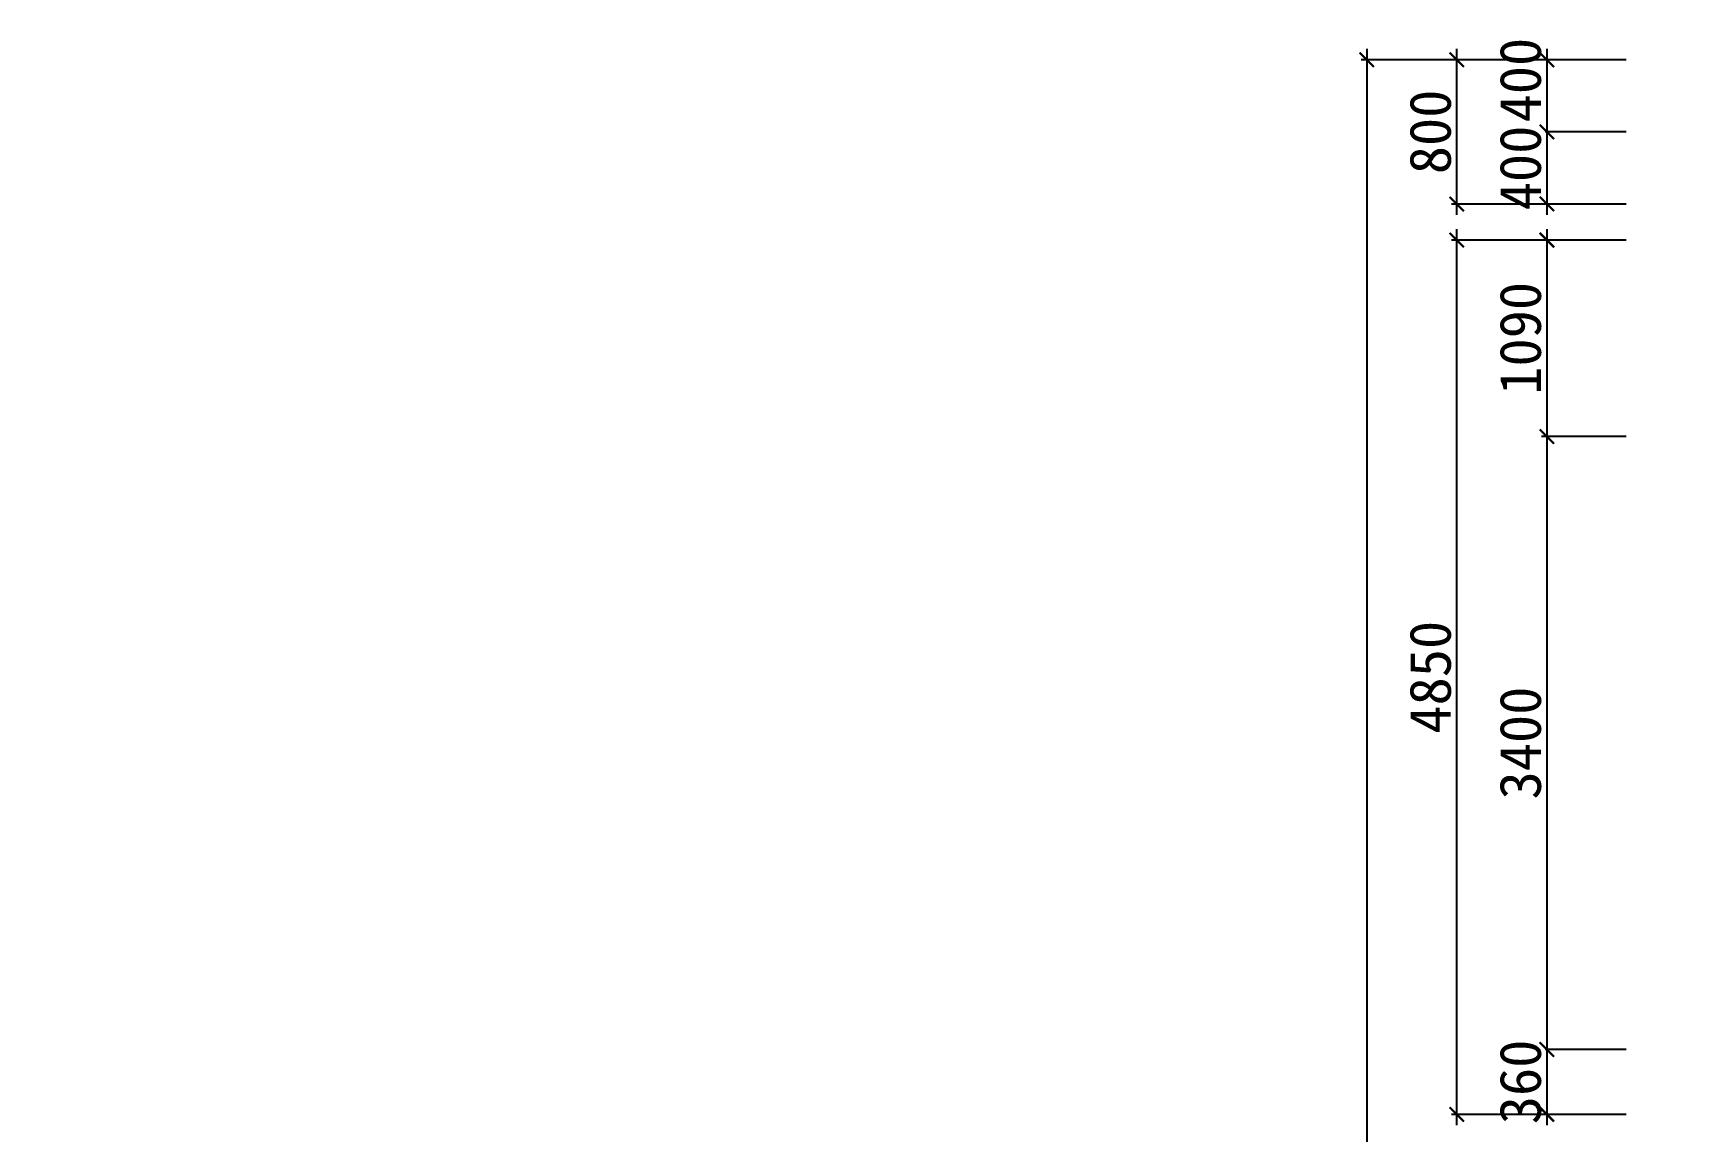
# Model space of a CAD drawing. Header units: millimetres. Extents: x -41640 to 3079702, y -5257903 to 68462.
# Drawn here: x -6659 to 2492, y 44478 to 50569 of the extents above; entities that cross this region are included whole.
import ezdxf

# ---------------------------------------------------------------- set-up
doc = ezdxf.new("R2010")
doc.units = ezdxf.units.MM
doc.header["$LTSCALE"] = 10
doc.layers.get('0').update_dxf_attribs({"color": 255})
doc.layers.get('Defpoints').update_dxf_attribs({"color": 255})
doc.layers.add('1室外尺寸标注', color=3, linetype='Continuous', lineweight=30)
doc.styles.add('(图框)宋体', font='', dxfattribs={"width": 0.8})
doc.styles.get("Standard").update_dxf_attribs({"font": ''})
doc.styles.add('邓林', font='simhei.ttf')
doc.styles.get('(图框)宋体').set_extended_font_data('SimSun')
doc.styles.get('Standard').set_extended_font_data('SimSun')
doc.dimstyles.get("Standard").update_dxf_attribs({"dimtxt": 0.18, "dimasz": 0.18, "dimexe": 0.18, "dimexo": 0.0625, "dimgap": 0.09, "dimtad": 0, "dimtih": 1, "dimtoh": 1, "dimdec": 4, "dimzin": 0, "dimdsep": 46, "dimtxsty": 'Standard', "dimcen": 0.09, "dimadec": 0, "dimazin": 0, "dimtfac": 1, "dimtdec": 4, "dimtofl": 0, "dimtmove": 0, "dimatfit": 3, "dimfxl": 1, "dimtolj": 1, "dimtzin": 0, "dimarcsym": 0})

# ---------------------------------------------------------------- blocks, each defined once
blk = doc.blocks.new('_ArchTick')
at = {"color": 0, "linetype": 'ByBlock', "const_width": 0.15}
blk.add_lwpolyline([(-0.5, -0.5), (0.5, 0.5)], dxfattribs=at)
blk = doc.blocks.new('*D220')
at = {"layer": '1室外尺寸标注', "color": 8, "lineweight": -2}
for p, q in [((1742.3, 50480.4), (1742.3, 49960.4)), ((2182.3, 50420.4), (1712.3, 50420.4)), ((2182.3, 50020.4), (1712.3, 50020.4))]:
    blk.add_line(p, q, dxfattribs=at)
at = {"layer": 'Defpoints', "color": 0, "lineweight": 30}
for p in [(2242.3, 50420.4, 0), (2242.3, 50020.4, 0)]:
    blk.add_point(p, dxfattribs=at)
at = {"layer": '1室外尺寸标注', "color": 45, "insert": (1596, 50307.8), "char_height": 230, "attachment_point": 5, "rotation": 90, "style": '邓林', "bg_fill": 3, "box_fill_scale": 1.1, "bg_fill_color": 256, "bg_fill_true_color": 13158600, "bg_fill_transparency": 4934920}
blk.add_mtext('400', dxfattribs=at)
at = {"layer": 'Defpoints', "color": 0, "lineweight": 30}
blk.add_point((1742.3, 50020.4), dxfattribs=at)
at = {"layer": '1室外尺寸标注', "color": 8, "lineweight": -2, "xscale": 80, "yscale": 80, "zscale": 80}
for p, rotation in [((1742.3, 50420.4), 90), ((1742.3, 50020.4), 270)]:
    blk.add_blockref('_ArchTick', p, dxfattribs=dict(at, rotation=rotation))
blk = doc.blocks.new('_Dot')
at = {"color": 0, "linetype": 'ByBlock', "lineweight": -2}
blk.add_line((-0.5, 0), (-1, 0), dxfattribs=at)
at = {"color": 0, "linetype": 'ByBlock', "const_width": 0.5}
blk.add_lwpolyline([(-0.25, 0, 1), (0.25, 0, 1)], format="xyb", close=True, dxfattribs=at)
blk = doc.blocks.new('DOT')
at = {"color": 0, "linetype": 'ByBlock'}
blk.add_line((-0.35, 0), (-1, 0), dxfattribs=at)
at = {"color": 0, "linetype": 'ByBlock', "const_width": 0.35}
blk.add_lwpolyline([(-0.175, 0, 1), (0.175, 0, 1)], format="xyb", close=True, dxfattribs=at)
blk = doc.blocks.new('*D221')
at = {"layer": '1室外尺寸标注', "color": 8, "lineweight": -2}
for p, q in [((1742.3, 50080.4), (1742.3, 49560.4)), ((2182.3, 50020.4), (1712.3, 50020.4)), ((2182.3, 49620.4), (1712.3, 49620.4))]:
    blk.add_line(p, q, dxfattribs=at)
at = {"layer": 'Defpoints', "color": 0, "lineweight": 30}
for p in [(2242.3, 50020.4, 0), (2242.3, 49620.4, 0)]:
    blk.add_point(p, dxfattribs=at)
at = {"layer": '1室外尺寸标注', "color": 45, "insert": (1596, 49820.4), "char_height": 230, "attachment_point": 5, "rotation": 90, "style": '邓林', "bg_fill": 3, "box_fill_scale": 1.1, "bg_fill_color": 256, "bg_fill_true_color": 13158600, "bg_fill_transparency": 7374208}
blk.add_mtext('400', dxfattribs=at)
at = {"layer": 'Defpoints', "color": 0, "lineweight": 30}
blk.add_point((1742.3, 49620.4), dxfattribs=at)
at = {"layer": '1室外尺寸标注', "color": 8, "lineweight": -2, "xscale": 80, "yscale": 80, "zscale": 80}
for p, rotation in [((1742.3, 50020.4), 90), ((1742.3, 49620.4), 270)]:
    blk.add_blockref('_ArchTick', p, dxfattribs=dict(at, rotation=rotation))
blk = doc.blocks.new('*D222')
at = {"layer": '1室外尺寸标注', "color": 8, "lineweight": -2}
for p, q in [((2182.3, 49420.4), (1712.3, 49420.4)), ((1742.3, 49480.4), (1742.3, 48270.4)), ((2182.3, 48330.4), (1712.3, 48330.4))]:
    blk.add_line(p, q, dxfattribs=at)
at = {"layer": 'Defpoints', "color": 0, "lineweight": 30}
for p in [(2242.3, 49420.4, 0), (1742.3, 48330.4), (2242.3, 48330.4, 0)]:
    blk.add_point(p, dxfattribs=at)
at = {"layer": '1室外尺寸标注', "color": 8, "lineweight": -2, "xscale": 80, "yscale": 80, "zscale": 80}
for p, rotation in [((1742.3, 49420.4), 90), ((1742.3, 48330.4), 270)]:
    blk.add_blockref('_ArchTick', p, dxfattribs=dict(at, rotation=rotation))
at = {"layer": '1室外尺寸标注', "color": 45, "insert": (1596, 48875.4), "char_height": 230, "attachment_point": 5, "rotation": 90, "style": '邓林', "bg_fill": 3, "box_fill_scale": 1.1, "bg_fill_color": 256, "bg_fill_true_color": 13158600, "bg_fill_transparency": 6945132}
blk.add_mtext('1090', dxfattribs=at)
blk = doc.blocks.new('*D223')
at = {"layer": '1室外尺寸标注', "color": 8, "lineweight": -2}
for p, q in [((2182.3, 48330.4), (1712.3, 48330.4)), ((1742.3, 48390.4), (1742.3, 44870.4)), ((2182.3, 44930.4), (1712.3, 44930.4))]:
    blk.add_line(p, q, dxfattribs=at)
at = {"layer": 'Defpoints', "color": 0, "lineweight": 30}
for p in [(2242.3, 48330.4, 0), (1742.3, 44930.4), (2242.3, 44930.4, 0)]:
    blk.add_point(p, dxfattribs=at)
at = {"layer": '1室外尺寸标注', "color": 8, "lineweight": -2, "xscale": 80, "yscale": 80, "zscale": 80}
for p, rotation in [((1742.3, 48330.4), 90), ((1742.3, 44930.4), 270)]:
    blk.add_blockref('_ArchTick', p, dxfattribs=dict(at, rotation=rotation))
at = {"layer": '1室外尺寸标注', "color": 45, "insert": (1596, 46630.4), "char_height": 230, "attachment_point": 5, "rotation": 90, "style": '邓林', "bg_fill": 3, "box_fill_scale": 1.1, "bg_fill_color": 256, "bg_fill_true_color": 13158600, "bg_fill_transparency": 7366700}
blk.add_mtext('3400', dxfattribs=at)
blk = doc.blocks.new('*D224')
at = {"layer": '1室外尺寸标注', "color": 8, "lineweight": -2}
for p, q in [((1742.3, 44990.4), (1742.3, 44510.4)), ((2182.3, 44930.4), (1712.3, 44930.4)), ((2182.3, 44570.4), (1712.3, 44570.4))]:
    blk.add_line(p, q, dxfattribs=at)
at = {"layer": 'Defpoints', "color": 0, "lineweight": 30}
for p in [(2242.3, 44930.4, 0), (2242.3, 44570.4, 0)]:
    blk.add_point(p, dxfattribs=at)
at = {"layer": '1室外尺寸标注', "color": 45, "insert": (1596, 44750.4), "char_height": 230, "attachment_point": 5, "rotation": 90, "style": '邓林', "bg_fill": 3, "box_fill_scale": 1.1, "bg_fill_color": 256, "bg_fill_true_color": 13158600, "bg_fill_transparency": 7360700}
blk.add_mtext('360', dxfattribs=at)
at = {"layer": 'Defpoints', "color": 0, "lineweight": 30}
blk.add_point((1742.3, 44570.4), dxfattribs=at)
at = {"layer": '1室外尺寸标注', "color": 8, "lineweight": -2, "xscale": 80, "yscale": 80, "zscale": 80}
for p, rotation in [((1742.3, 44930.4), 90), ((1742.3, 44570.4), 270)]:
    blk.add_blockref('_ArchTick', p, dxfattribs=dict(at, rotation=rotation))
blk = doc.blocks.new('*D233')
at = {"layer": '1室外尺寸标注', "color": 8, "lineweight": -2}
for p, q in [((2182.3, 49420.4), (1212.3, 49420.4)), ((1242.3, 44510.4), (1242.3, 49480.4)), ((2182.3, 44570.4), (1212.3, 44570.4))]:
    blk.add_line(p, q, dxfattribs=at)
at = {"layer": 'Defpoints', "color": 0, "lineweight": 30}
for p in [(1242.3, 49420.4), (2242.3, 49420.4, 0), (2242.3, 44570.4, 0)]:
    blk.add_point(p, dxfattribs=at)
at = {"layer": '1室外尺寸标注', "color": 8, "lineweight": -2, "xscale": 80, "yscale": 80, "zscale": 80}
for p, rotation in [((1242.3, 49420.4), 90), ((1242.3, 44570.4), 270)]:
    blk.add_blockref('_ArchTick', p, dxfattribs=dict(at, rotation=rotation))
at = {"layer": '1室外尺寸标注', "color": 45, "insert": (1096, 46995.4), "char_height": 230, "attachment_point": 5, "rotation": 90, "style": '邓林', "bg_fill": 3, "box_fill_scale": 1.1, "bg_fill_color": 256, "bg_fill_true_color": 13158600, "bg_fill_transparency": 4933888}
blk.add_mtext('4850', dxfattribs=at)
blk = doc.blocks.new('*D234')
at = {"layer": '1室外尺寸标注', "color": 8, "lineweight": -2}
for p, q in [((1242.3, 49560.4), (1242.3, 50480.4)), ((2182.3, 50420.4), (1212.3, 50420.4)), ((2182.3, 49620.4), (1212.3, 49620.4))]:
    blk.add_line(p, q, dxfattribs=at)
at = {"layer": 'Defpoints', "color": 0, "lineweight": 30}
for p in [(1242.3, 50420.4), (2242.3, 50420.4, 0), (2242.3, 49620.4, 0)]:
    blk.add_point(p, dxfattribs=at)
at = {"layer": '1室外尺寸标注', "color": 8, "lineweight": -2, "xscale": 80, "yscale": 80, "zscale": 80}
for p, rotation in [((1242.3, 50420.4), 90), ((1242.3, 49620.4), 270)]:
    blk.add_blockref('_ArchTick', p, dxfattribs=dict(at, rotation=rotation))
at = {"layer": '1室外尺寸标注', "color": 45, "insert": (1096, 50020.4), "char_height": 230, "attachment_point": 5, "rotation": 90, "style": '邓林', "bg_fill": 3, "box_fill_scale": 1.1, "bg_fill_color": 256, "bg_fill_true_color": 13158600, "bg_fill_transparency": 7329296}
blk.add_mtext('800', dxfattribs=at)
blk = doc.blocks.new('*D235')
at = {"layer": '1室外尺寸标注', "color": 8, "lineweight": -2}
for p, q in [((742.3, 50480.4), (742.3, 34510.4)), ((2182.3, 50420.4), (712.3, 50420.4)), ((2182.3, 34570.4), (712.3, 34570.4))]:
    blk.add_line(p, q, dxfattribs=at)
at = {"layer": 'Defpoints', "color": 0, "lineweight": 30}
for p in [(2242.3, 50420.4, 0), (742.3, 34570.4), (2242.3, 34570.4, 0)]:
    blk.add_point(p, dxfattribs=at)
at = {"layer": '1室外尺寸标注', "color": 8, "lineweight": -2, "xscale": 80, "yscale": 80, "zscale": 80}
for p, rotation in [((742.3, 50420.4), 90), ((742.3, 34570.4), 270)]:
    blk.add_blockref('_ArchTick', p, dxfattribs=dict(at, rotation=rotation))
at = {"layer": '1室外尺寸标注', "color": 45, "insert": (596, 42495.4), "char_height": 230, "attachment_point": 5, "rotation": 90, "style": '邓林', "bg_fill": 3, "box_fill_scale": 1.1, "bg_fill_color": 256, "bg_fill_true_color": 13158600, "bg_fill_transparency": 0}
blk.add_mtext('15850', dxfattribs=at)
blk = doc.blocks.new('*D561')
at = {"color": 250, "lineweight": -2}
for p, q in [((-36158.7, 46246.5), (-36316.1, 46246.5)), ((-36286.1, 46276.5), (-36286.1, 45616.5)), ((-36136.1, 45646.5), (-36316.1, 45646.5))]:
    blk.add_line(p, q, dxfattribs=at)
at = {"layer": 'Defpoints', "color": 0, "lineweight": 30}
for p in [(-36128.7, 46246.5), (-36286.1, 45646.5), (3064961.4, 45646.5)]:
    blk.add_point(p, dxfattribs=at)
at = {"color": 250, "lineweight": -2, "xscale": 30, "yscale": 30, "zscale": 30}
for p, rotation in [((-36286.1, 46246.5), 90), ((-36286.1, 45646.5), 270)]:
    blk.add_blockref('_ArchTick', p, dxfattribs=dict(at, rotation=rotation))
at = {"color": 45, "insert": (-36381.1, 45946.5), "char_height": 150, "attachment_point": 5, "rotation": 90, "style": '(图框)宋体', "bg_fill": 3, "box_fill_scale": 1.1, "bg_fill_color": 256, "bg_fill_true_color": 13158600, "bg_fill_transparency": 5547808}
blk.add_mtext('600', dxfattribs=at)
blk = doc.blocks.new('*D564')
at = {"color": 250, "lineweight": -2}
for p, q in [((-28231.1, 49067), (-28410.4, 49067)), ((-28380.4, 49097), (-28380.4, 47127)), ((-28230.4, 47157), (-28410.4, 47157))]:
    blk.add_line(p, q, dxfattribs=at)
at = {"layer": 'Defpoints', "color": 0, "lineweight": 30}
for p in [(-28201.1, 49067), (-28380.4, 47157), (3072889, 47157)]:
    blk.add_point(p, dxfattribs=at)
at = {"color": 250, "lineweight": -2, "xscale": 30, "yscale": 30, "zscale": 30}
for p, rotation in [((-28380.4, 49067), 90), ((-28380.4, 47157), 270)]:
    blk.add_blockref('_ArchTick', p, dxfattribs=dict(at, rotation=rotation))
at = {"color": 45, "insert": (-28475.4, 48112), "char_height": 150, "attachment_point": 5, "rotation": 90, "style": '(图框)宋体', "bg_fill": 3, "box_fill_scale": 1.1, "bg_fill_color": 256, "bg_fill_true_color": 13158600, "bg_fill_transparency": 5547292}
blk.add_mtext('1910', dxfattribs=at)
blk = doc.blocks.new('*D565')
at = {"color": 250, "lineweight": -2}
for p, q in [((-30132.3, 49067), (-29952.3, 49067)), ((-29982.3, 49097), (-29982.3, 47127)), ((-29832.3, 47157), (-30012.3, 47157))]:
    blk.add_line(p, q, dxfattribs=at)
at = {"layer": 'Defpoints', "color": 0, "lineweight": 30}
for p in [(-30241.1, 49067), (-29982.3, 47157), (3070849, 47157)]:
    blk.add_point(p, dxfattribs=at)
at = {"color": 250, "lineweight": -2, "xscale": 30, "yscale": 30, "zscale": 30}
for p, rotation in [((-29982.3, 49067), 90), ((-29982.3, 47157), 270)]:
    blk.add_blockref('_ArchTick', p, dxfattribs=dict(at, rotation=rotation))
at = {"color": 45, "insert": (-30077.3, 48112), "char_height": 150, "attachment_point": 5, "rotation": 90, "style": '(图框)宋体', "bg_fill": 3, "box_fill_scale": 1.1, "bg_fill_color": 256, "bg_fill_true_color": 13158600, "bg_fill_transparency": 15090400}
blk.add_mtext('1910', dxfattribs=at)
blk = doc.blocks.new('*D571')
at = {"color": 250, "lineweight": -2}
for p, q in [((-25710, 47457), (-25890, 47457)), ((-25860, 45177), (-25860, 47487)), ((-25710, 45207), (-25890, 45207))]:
    blk.add_line(p, q, dxfattribs=at)
at = {"layer": 'Defpoints', "color": 0, "lineweight": 30}
for p in [(-25860, 47457), (3075618.7, 47457), (-25471.3, 45207)]:
    blk.add_point(p, dxfattribs=at)
at = {"color": 250, "lineweight": -2, "xscale": 30, "yscale": 30, "zscale": 30}
for p, rotation in [((-25860, 47457), 90), ((-25860, 45207), 270)]:
    blk.add_blockref('_ArchTick', p, dxfattribs=dict(at, rotation=rotation))
at = {"color": 45, "insert": (-25955, 46332), "char_height": 150, "attachment_point": 5, "rotation": 90, "style": '(图框)宋体', "bg_fill": 3, "box_fill_scale": 1.1, "bg_fill_color": 256, "bg_fill_true_color": 13158600, "bg_fill_transparency": 15130364}
blk.add_mtext('2250', dxfattribs=at)
blk = doc.blocks.new('*D572')
at = {"color": 250, "lineweight": -2}
for p, q in [((-25860, 47427), (-25860, 48987)), ((-25710, 48957), (-25890, 48957)), ((-25710, 47457), (-25890, 47457))]:
    blk.add_line(p, q, dxfattribs=at)
at = {"layer": 'Defpoints', "color": 0, "lineweight": 30}
for p in [(-25860, 48957), (-25671.3, 48957), (3075418.7, 47457)]:
    blk.add_point(p, dxfattribs=at)
at = {"color": 250, "lineweight": -2, "xscale": 30, "yscale": 30, "zscale": 30}
for p, rotation in [((-25860, 48957), 90), ((-25860, 47457), 270)]:
    blk.add_blockref('_ArchTick', p, dxfattribs=dict(at, rotation=rotation))
at = {"color": 45, "insert": (-25955, 48207), "char_height": 150, "attachment_point": 5, "rotation": 90, "style": '(图框)宋体', "bg_fill": 3, "box_fill_scale": 1.1, "bg_fill_color": 256, "bg_fill_true_color": 13158600, "bg_fill_transparency": 15126992}
blk.add_mtext('1500', dxfattribs=at)

msp = doc.modelspace()

# ---------------------------------------------------------------- dimensions: what is measured, and where the dimension line sits
at = {"layer": '1室外尺寸标注', "color": 45}
dim = msp.add_linear_dim(base=(1742.3, 50020.4, 0), p1=(2242.3, 50420.4), p2=(2242.3, 50020.4), angle=90, dimstyle='Standard', override={"dimtxt": 230, "dimasz": 80, "dimexe": 30, "dimexo": 60, "dimgap": 30, "dimtad": 1, "dimtih": 0, "dimtoh": 0, "dimdec": 0, "dimzin": 8, "dimdsep": 44, "dimtxsty": '邓林', "dimblk": 'ArchTick', "dimcen": 2.5, "dimdle": 60, "dimclrd": 8, "dimclre": 8, "dimclrt": 45, "dimtdec": 0, "dimtofl": 1, "dimtmove": 1, "dimldrblk": 'Dot', "dimfxl": 5, "dimtfill": 1, "dimtolj": 0, "dimtzin": 8}, dxfattribs=at)
dim.commit()
dim.dimension.update_dxf_attribs({"geometry": '*D220', "text_midpoint": (1742.3, 50307.8, 0), "dimtype": 160})
dim = msp.add_linear_dim(base=(1742.3, 48330.4, 0), p1=(2242.3, 49420.4), p2=(2242.3, 48330.4), angle=90, dimstyle='Standard', override={"dimtxt": 230, "dimasz": 80, "dimexe": 30, "dimexo": 60, "dimgap": 30, "dimtad": 1, "dimtih": 0, "dimtoh": 0, "dimdec": 0, "dimzin": 8, "dimdsep": 44, "dimtxsty": '邓林', "dimblk": 'ArchTick', "dimcen": 2.5, "dimdle": 60, "dimclrd": 8, "dimclre": 8, "dimclrt": 45, "dimtdec": 0, "dimtofl": 1, "dimtmove": 1, "dimldrblk": 'Dot', "dimfxl": 5, "dimtfill": 1, "dimtolj": 0, "dimtzin": 8}, dxfattribs=at)
dim.commit()
dim.dimension.update_dxf_attribs({"geometry": '*D222', "text_midpoint": (1596, 48875.4, 0)})

# ---------------------------------------------------------------- next in the draw order: dimensions: what is measured, and where the dimension line sits
dim = msp.add_linear_dim(base=(1742.3, 49620.4, 0), p1=(2242.3, 50020.4), p2=(2242.3, 49620.4), angle=90, dimstyle='Standard', override={"dimtxt": 230, "dimasz": 80, "dimexe": 30, "dimexo": 60, "dimgap": 30, "dimtad": 1, "dimtih": 0, "dimtoh": 0, "dimdec": 0, "dimzin": 8, "dimdsep": 44, "dimtxsty": '邓林', "dimblk": 'ArchTick', "dimcen": 2.5, "dimdle": 60, "dimclrd": 8, "dimclre": 8, "dimclrt": 45, "dimtdec": 0, "dimtofl": 1, "dimtmove": 1, "dimldrblk": 'Dot', "dimfxl": 5, "dimtfill": 1, "dimtolj": 0, "dimtzin": 8}, dxfattribs=at)
dim.commit()
dim.dimension.update_dxf_attribs({"geometry": '*D221', "text_midpoint": (1742.3, 49820.4, 0), "dimtype": 160})
dim = msp.add_linear_dim(base=(1742.3, 44930.4, 0), p1=(2242.3, 48330.4), p2=(2242.3, 44930.4), angle=90, dimstyle='Standard', override={"dimtxt": 230, "dimasz": 80, "dimexe": 30, "dimexo": 60, "dimgap": 30, "dimtad": 1, "dimtih": 0, "dimtoh": 0, "dimdec": 0, "dimzin": 8, "dimdsep": 44, "dimtxsty": '邓林', "dimblk": 'ArchTick', "dimcen": 2.5, "dimdle": 60, "dimclrd": 8, "dimclre": 8, "dimclrt": 45, "dimtdec": 0, "dimtofl": 1, "dimtmove": 1, "dimldrblk": 'Dot', "dimfxl": 5, "dimtfill": 1, "dimtolj": 0, "dimtzin": 8}, dxfattribs=at)
dim.commit()
dim.dimension.update_dxf_attribs({"geometry": '*D223', "text_midpoint": (1596, 46630.4, 0)})

# ---------------------------------------------------------------- next in the draw order: dimensions: what is measured, and where the dimension line sits
dim = msp.add_linear_dim(base=(1242.3, 50420.4, 0), p1=(2242.3, 49620.4), p2=(2242.3, 50420.4), angle=90, dimstyle='Standard', override={"dimtxt": 230, "dimasz": 80, "dimexe": 30, "dimexo": 60, "dimgap": 30, "dimtad": 1, "dimtih": 0, "dimtoh": 0, "dimdec": 0, "dimzin": 8, "dimdsep": 44, "dimtxsty": '邓林', "dimblk": 'ArchTick', "dimcen": 2.5, "dimdle": 60, "dimclrd": 8, "dimclre": 8, "dimclrt": 45, "dimtdec": 0, "dimtofl": 1, "dimtmove": 1, "dimldrblk": 'Dot', "dimfxl": 5, "dimtfill": 1, "dimtolj": 0, "dimtzin": 8}, dxfattribs=at)
dim.commit()
dim.dimension.update_dxf_attribs({"geometry": '*D234', "text_midpoint": (1096, 50020.4, 0)})
dim = msp.add_linear_dim(base=(1742.3, 44570.4, 0), p1=(2242.3, 44930.4), p2=(2242.3, 44570.4), angle=90, dimstyle='Standard', override={"dimtxt": 230, "dimasz": 80, "dimexe": 30, "dimexo": 60, "dimgap": 30, "dimtad": 1, "dimtih": 0, "dimtoh": 0, "dimdec": 0, "dimzin": 8, "dimdsep": 44, "dimtxsty": '邓林', "dimblk": 'ArchTick', "dimcen": 2.5, "dimdle": 60, "dimclrd": 8, "dimclre": 8, "dimclrt": 45, "dimtdec": 0, "dimtofl": 1, "dimtmove": 1, "dimldrblk": 'Dot', "dimfxl": 5, "dimtfill": 1, "dimtolj": 0, "dimtzin": 8}, dxfattribs=at)
dim.commit()
dim.dimension.update_dxf_attribs({"geometry": '*D224', "text_midpoint": (1742.3, 44750.4, 0), "dimtype": 160})

# ---------------------------------------------------------------- next in the draw order: dimensions: what is measured, and where the dimension line sits
dim = msp.add_linear_dim(base=(1242.3, 49420.4, 0), p1=(2242.3, 44570.4), p2=(2242.3, 49420.4), angle=90, dimstyle='Standard', override={"dimtxt": 230, "dimasz": 80, "dimexe": 30, "dimexo": 60, "dimgap": 30, "dimtad": 1, "dimtih": 0, "dimtoh": 0, "dimdec": 0, "dimzin": 8, "dimdsep": 44, "dimtxsty": '邓林', "dimblk": 'ArchTick', "dimcen": 2.5, "dimdle": 60, "dimclrd": 8, "dimclre": 8, "dimclrt": 45, "dimtdec": 0, "dimtofl": 1, "dimtmove": 1, "dimldrblk": 'Dot', "dimfxl": 5, "dimtfill": 1, "dimtolj": 0, "dimtzin": 8}, dxfattribs=at)
dim.commit()
dim.dimension.update_dxf_attribs({"geometry": '*D233', "text_midpoint": (1096, 46995.4, 0)})

# ---------------------------------------------------------------- next in the draw order: dimensions: what is measured, and where the dimension line sits
dim = msp.add_linear_dim(base=(742.3, 34570.4, 0), p1=(2242.3, 50420.4), p2=(2242.3, 34570.4), angle=90, dimstyle='Standard', override={"dimtxt": 230, "dimasz": 80, "dimexe": 30, "dimexo": 60, "dimgap": 30, "dimtad": 1, "dimtih": 0, "dimtoh": 0, "dimdec": 0, "dimzin": 8, "dimdsep": 44, "dimtxsty": '邓林', "dimblk": 'ArchTick', "dimcen": 2.5, "dimdle": 60, "dimclrd": 8, "dimclre": 8, "dimclrt": 45, "dimtdec": 0, "dimtofl": 1, "dimtmove": 1, "dimldrblk": 'Dot', "dimfxl": 5, "dimtfill": 1, "dimtolj": 0, "dimtzin": 8}, dxfattribs=at)
dim.commit()
dim.dimension.update_dxf_attribs({"geometry": '*D235', "text_midpoint": (596, 42495.4, 0)})

# ---------------------------------------------------------------- next in the draw order: dimensions: what is measured, and where the dimension line sits
at = {"color": 250}
for base, p1, p2, picture, middle in [((-28380.4, 47157), (-28201.1, 49067), (3072889, 47157), '*D564', (-28475.4, 48112)), ((-36286.1, 45646.5), (-36128.7, 46246.5), (3064961.4, 45646.5), '*D561', (-36381.1, 45946.5))]:
    dim = msp.add_linear_dim(base=base, p1=p1, p2=p2, angle=90, dimstyle='Standard', override={"dimtxt": 150, "dimasz": 30, "dimexe": 30, "dimexo": 30, "dimgap": 20, "dimtad": 1, "dimtih": 0, "dimtoh": 0, "dimdec": 0, "dimzin": 8, "dimdsep": 44, "dimtxsty": '(图框)宋体', "dimblk": 'ArchTick', "dimcen": 0.6, "dimdle": 30, "dimclrd": 250, "dimclre": 250, "dimclrt": 45, "dimtdec": 0, "dimtofl": 1, "dimtmove": 1, "dimldrblk": 'DOT', "dimfxl": 150, "dimfxlon": 1, "dimtfill": 1, "dimtolj": 0, "dimtzin": 8, "dimarcsym": 1}, dxfattribs=at)
    dim.commit()
    dim.dimension.update_dxf_attribs({"geometry": picture, "text_midpoint": middle})

# ---------------------------------------------------------------- next in the draw order: dimensions: what is measured, and where the dimension line sits
dim = msp.add_linear_dim(base=(-29982.3, 47157), p1=(-30241.1, 49067), p2=(3070849, 47157), angle=90, dimstyle='Standard', override={"dimtxt": 150, "dimasz": 30, "dimexe": 30, "dimexo": 30, "dimgap": 20, "dimtad": 1, "dimtih": 0, "dimtoh": 0, "dimdec": 0, "dimzin": 8, "dimdsep": 44, "dimtxsty": '(图框)宋体', "dimblk": 'ArchTick', "dimcen": 0.6, "dimdle": 30, "dimclrd": 250, "dimclre": 250, "dimclrt": 45, "dimtdec": 0, "dimtofl": 1, "dimtmove": 1, "dimldrblk": 'DOT', "dimfxl": 150, "dimfxlon": 1, "dimtfill": 1, "dimtolj": 0, "dimtzin": 8, "dimarcsym": 1}, dxfattribs=at)
dim.commit()
dim.dimension.update_dxf_attribs({"geometry": '*D565', "text_midpoint": (-30077.3, 48112)})

# ---------------------------------------------------------------- next in the draw order: dimensions: what is measured, and where the dimension line sits
dim = msp.add_linear_dim(base=(-25860, 47457), p1=(-25471.3, 45207), p2=(3075618.7, 47457), angle=90, dimstyle='Standard', override={"dimtxt": 150, "dimasz": 30, "dimexe": 30, "dimexo": 30, "dimgap": 20, "dimtad": 1, "dimtih": 0, "dimtoh": 0, "dimdec": 0, "dimzin": 8, "dimdsep": 44, "dimtxsty": '(图框)宋体', "dimblk": 'ArchTick', "dimcen": 0.6, "dimdle": 30, "dimclrd": 250, "dimclre": 250, "dimclrt": 45, "dimtdec": 0, "dimtofl": 1, "dimtmove": 1, "dimldrblk": 'DOT', "dimfxl": 150, "dimfxlon": 1, "dimtfill": 1, "dimtolj": 0, "dimtzin": 8, "dimarcsym": 1}, dxfattribs=at)
dim.commit()
dim.dimension.update_dxf_attribs({"geometry": '*D571', "text_midpoint": (-25955, 46332)})

# ---------------------------------------------------------------- next in the draw order: dimensions: what is measured, and where the dimension line sits
dim = msp.add_linear_dim(base=(-25860, 48957), p1=(3075418.7, 47457), p2=(-25671.3, 48957), angle=90, dimstyle='Standard', override={"dimtxt": 150, "dimasz": 30, "dimexe": 30, "dimexo": 30, "dimgap": 20, "dimtad": 1, "dimtih": 0, "dimtoh": 0, "dimdec": 0, "dimzin": 8, "dimdsep": 44, "dimtxsty": '(图框)宋体', "dimblk": 'ArchTick', "dimcen": 0.6, "dimdle": 30, "dimclrd": 250, "dimclre": 250, "dimclrt": 45, "dimtdec": 0, "dimtofl": 1, "dimtmove": 1, "dimldrblk": 'DOT', "dimfxl": 150, "dimfxlon": 1, "dimtfill": 1, "dimtolj": 0, "dimtzin": 8, "dimarcsym": 1}, dxfattribs=at)
dim.commit()
dim.dimension.update_dxf_attribs({"geometry": '*D572', "text_midpoint": (-25955, 48207)})

doc.saveas('drawing.dxf')
